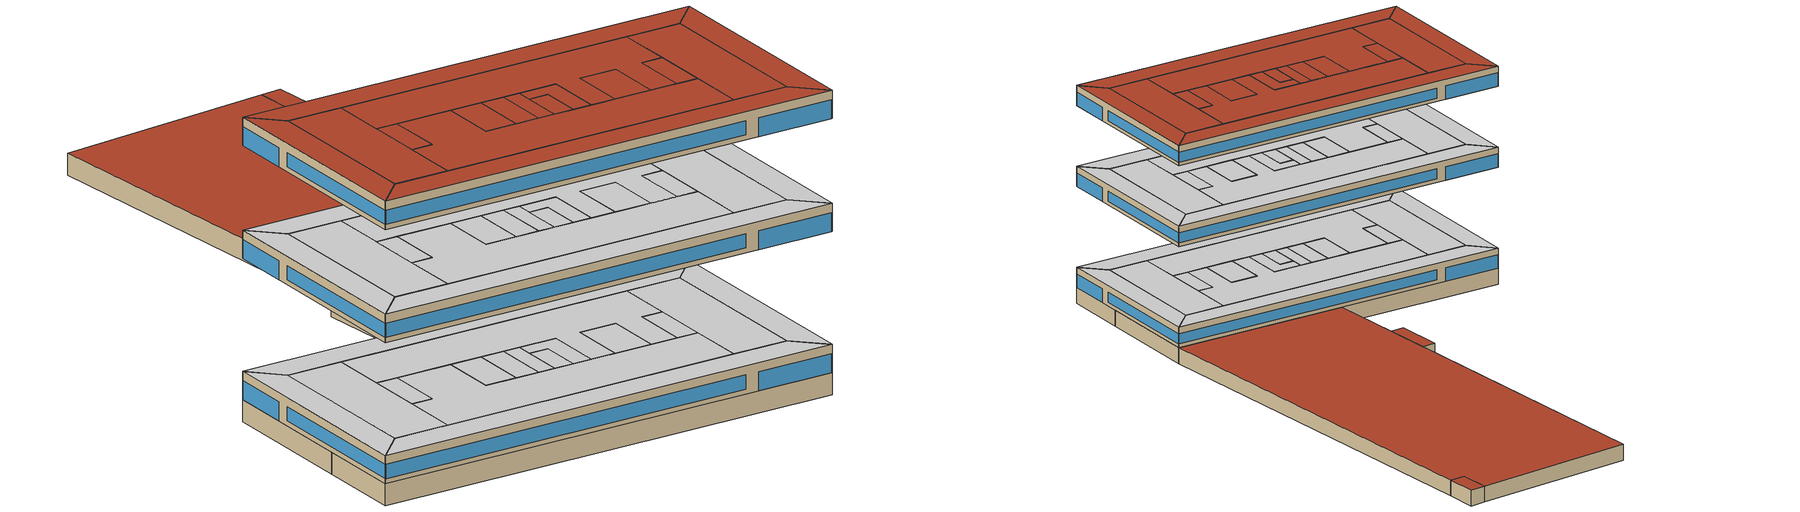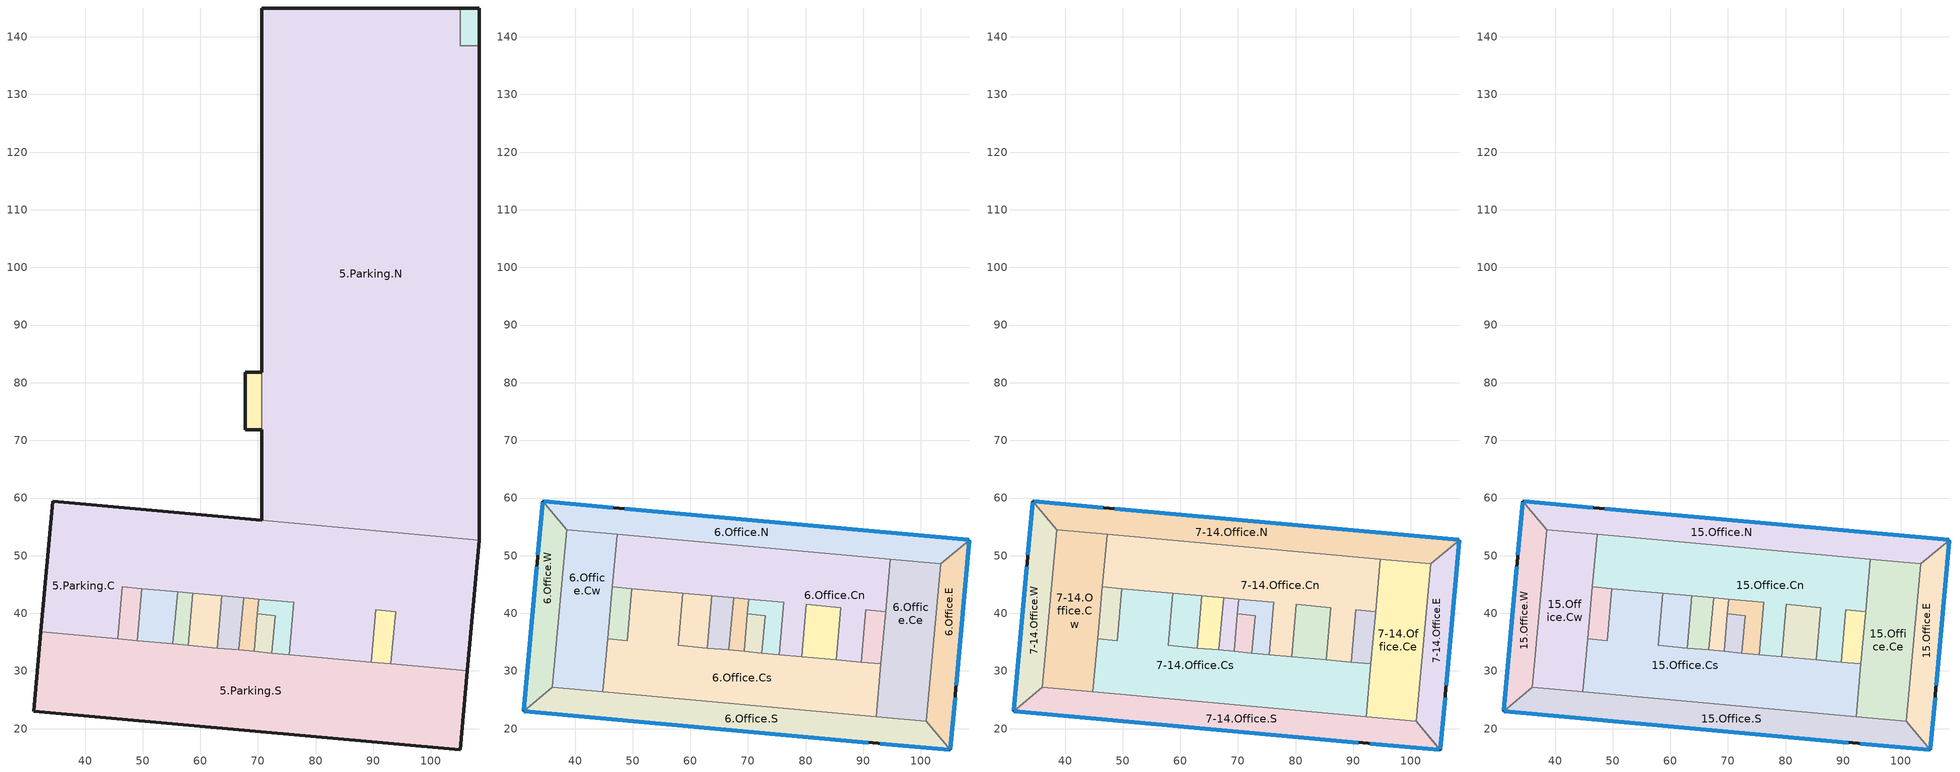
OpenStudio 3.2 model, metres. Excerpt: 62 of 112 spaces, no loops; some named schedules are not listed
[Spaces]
5.Parking.S
 floor adiabatic (Interior Floor): 32.33,36.76 106.35,30.03 105.1,16.29 31.08,23.02 z20.37
 wall outside: 32.33,36.76 31.08,23.02 105.1,16.29 106.35,30.03 z20.37:23.72
 wall to 5.Parking.C: 45.64,35.55 32.33,36.76 / 89.63,31.55 75.39,32.84 / 106.35,30.03 93.05,31.24 z20.37:23.72
 wall to 5.Stairs.SW: 49.06,35.24 45.64,35.55 z20.37:23.72
 wall to 5.Storage.W: 55.22,34.68 49.06,35.24 z20.37:23.72
 wall to 5.Corridor: 57.88,34.44 55.22,34.68 z20.37:23.72
 wall to 5.Ele.W: 62.93,33.98 57.88,34.44 z20.37:23.72
 wall to 5.Storage.E: 66.68,33.64 62.93,33.98 z20.37:23.72
 wall to 5.Ele.E: 69.32,33.4 66.68,33.64 z20.37:23.72
 wall to 5.Stairs.S: 72.41,33.11 69.32,33.4 z20.37:23.72
 wall to 5.Mech: 75.39,32.84 72.41,33.11 z20.37:23.72
 wall to 5.Stairs.SE: 93.05,31.24 89.63,31.55 z20.37:23.72
5.Parking.C
 floor adiabatic (Interior Floor): 34.39,59.44 108.41,52.71 106.35,30.03 93.05,31.24 93.87,40.3 90.46,40.61 89.63,31.55 75.39,32.84 76.21,41.91 46.47,44.61 45.64,35.55 32.33,36.76 z20.37
 wall outside: 70.69,56.14 34.39,59.44 32.33,36.76 / 106.35,30.03 108.41,52.71 z20.37:23.72
 wall to 5.Mech: 70.14,42.46 76.21,41.91 75.39,32.84 z20.37:23.72
 wall to 5.Ele.E: 67.51,42.7 70.14,42.46 z20.37:23.72
 wall to 5.Storage.E: 63.76,43.04 67.51,42.7 z20.37:23.72
 wall to 5.Ele.W: 58.7,43.5 63.76,43.04 z20.37:23.72
 wall to 5.Corridor: 56.05,43.74 58.7,43.5 z20.37:23.72
 wall to 5.Storage.W: 49.88,44.3 56.05,43.74 z20.37:23.72
 wall to 5.Stairs.SW: 45.64,35.55 46.47,44.61 49.88,44.3 z20.37:23.72
 wall to 5.Parking.N: 108.41,52.71 70.69,56.14 z20.37:23.72
 wall to 5.Stairs.SE: 89.63,31.55 90.46,40.61 93.87,40.3 93.05,31.24 z20.37:23.72
5.Stairs.SE
 floor adiabatic (Interior Floor): 90.46,40.61 93.87,40.3 93.05,31.24 89.63,31.55 z20.37
5.Mech
 floor adiabatic (Interior Floor): 70.14,42.46 76.21,41.91 75.39,32.84 72.41,33.11 73,39.61 69.91,39.89 z20.37
 wall to 5.Stairs.S: 69.91,39.89 73,39.61 72.41,33.11 z20.37:23.72
 wall to 5.Ele.E: 70.14,42.46 69.91,39.89 z20.37:23.72
5.Stairs.S
 floor adiabatic (Interior Floor): 69.91,39.89 73,39.61 72.41,33.11 69.32,33.4 z20.37
 wall to 5.Ele.E: 69.91,39.89 69.32,33.4 z20.37:23.72
5.Ele.E
 floor adiabatic (Interior Floor): 67.51,42.7 70.14,42.46 69.32,33.4 66.68,33.64 z20.37
 wall to 5.Storage.E: 67.51,42.7 66.68,33.64 z20.37:23.72
5.Storage.E
 floor adiabatic (Interior Floor): 63.76,43.04 67.51,42.7 66.68,33.64 62.93,33.98 z20.37
 wall to 5.Ele.W: 63.76,43.04 62.93,33.98 z20.37:23.72
5.Ele.W
 floor adiabatic (Interior Floor): 58.7,43.5 63.76,43.04 62.93,33.98 57.88,34.44 z20.37
 wall to 5.Corridor: 58.7,43.5 57.88,34.44 z20.37:23.72
5.Corridor
 floor adiabatic (Interior Floor): 56.05,43.74 58.7,43.5 57.88,34.44 55.22,34.68 z20.37
 wall to 5.Storage.W: 56.05,43.74 55.22,34.68 z20.37:23.72
5.Storage.W
 floor adiabatic (Interior Floor): 49.88,44.3 56.05,43.74 55.22,34.68 49.06,35.24 z20.37
 wall to 5.Stairs.SW: 49.88,44.3 49.06,35.24 z20.37:23.72
5.Stairs.SW
 floor adiabatic (Interior Floor): 46.47,44.61 49.88,44.3 49.06,35.24 45.64,35.55 z20.37
5.Parking.N
 floor adiabatic (Interior Floor): 105.07,145 105.07,138.48 108.41,138.48 108.41,52.71 70.69,56.14 70.69,145 z20.37
 wall outside: 70.69,71.81 70.69,56.14 / 105.07,145 70.69,145 70.69,81.86 / 108.41,52.71 108.41,138.48 z20.37:23.72
 wall to 5.Stairs.NW: 70.69,81.86 70.69,71.81 z20.37:23.72
 wall to 5.Stairs.N: 108.41,138.48 105.07,138.48 105.07,145 z20.37:23.72
 roof outside: 108.41,52.71 108.41,138.48 105.07,138.48 105.07,145 70.69,145 70.69,56.14 z23.72
5.Stairs.NW
 floor adiabatic (Interior Floor): 70.69,81.86 70.69,71.81 67.78,71.81 67.78,81.86 z20.37
 wall outside: 70.69,81.86 67.78,81.86 67.78,71.81 70.69,71.81 z20.37:23.72
 roof outside: 70.69,71.81 70.69,81.86 67.78,81.86 67.78,71.81 z23.72
5.Stairs.N
 floor adiabatic (Interior Floor): 108.41,145 108.41,138.48 105.07,138.48 105.07,145 z20.37
 wall outside: 108.41,138.48 108.41,145 105.07,145 z20.37:23.72
 roof outside: 108.41,138.48 108.41,145 105.07,145 105.07,138.48 z23.72
6.Office.S
 floor to 5.Parking.S: 36.05,27.16 100.96,21.26 105.1,16.29 31.08,23.02 z23.72
 wall outside: 31.08,23.02 105.1,16.29 z23.72:27.99
 wall to 6.Office.W: 36.05,27.16 31.08,23.02 z23.72:27.99
 wall to 6.Office.Cw: 44.81,26.36 36.05,27.16 z23.72:27.99
 wall to 6.Office.Cs: 92.21,22.05 44.81,26.36 z23.72:27.99
 wall to 6.Office.Ce: 100.96,21.26 92.21,22.05 z23.72:27.99
 wall to 6.Office.E: 105.1,16.29 100.96,21.26 z23.72:27.99
 window (VE 1-42 Glass): 92.96,17.39 104.95,16.3 z23.75:26.62
 window: 31.23,23.01 90.83,17.59 z24.49:26.62
 ceiling adiabatic (Interior Ceiling): 105.1,16.29 100.96,21.26 36.05,27.16 31.08,23.02 z27.99
6.Office.E
 floor to 5.Parking.C: 108.41,52.71 106.35,30.03 101.8,30.44 103.44,48.57 z23.72
 floor to 5.Parking.S: 101.8,30.44 106.35,30.03 105.1,16.29 100.96,21.26 z23.72
 wall outside: 105.1,16.29 108.41,52.71 z23.72:27.99
 wall to 6.Office.Ce: 103.44,48.57 100.96,21.26 z23.72:27.99
 wall to 6.Office.N: 108.41,52.71 103.44,48.57 z23.72:27.99
 window: 106.12,27.52 108.4,52.55 z24.49:26.62
 window (VE 1-42 Glass): 105.11,16.44 105.93,25.39 z23.75:26.62
 ceiling adiabatic (Interior Ceiling): 105.1,16.29 108.41,52.71 103.44,48.57 100.96,21.26 z27.99
6.Office.Ce
 floor to 5.Parking.C: 94.7,49.36 103.44,48.57 101.8,30.44 93.05,31.24 z23.72
 floor to 5.Parking.S: 93.05,31.24 101.8,30.44 100.96,21.26 92.21,22.05 z23.72
 wall to 6.Office.Cs: 93.05,31.24 92.21,22.05 z23.72:27.99
 wall to 6.Stairs.E: 93.87,40.3 93.05,31.24 z23.72:27.99
 wall to 6.Office.Cn: 94.7,49.36 93.87,40.3 z23.72:27.99
 wall to 6.Office.N: 103.44,48.57 94.7,49.36 z23.72:27.99
 ceiling adiabatic (Interior Ceiling): 100.96,21.26 103.44,48.57 94.7,49.36 92.21,22.05 z27.99
6.Office.Cs
 floor to 5.Parking.S: 45.64,35.55 93.05,31.24 92.21,22.05 44.81,26.36 z23.72
 floor to 5.Corridor: 56.05,43.74 58.7,43.5 57.88,34.44 55.22,34.68 z23.72
 floor to 5.Storage.W: 49.88,44.3 56.05,43.74 55.22,34.68 49.06,35.24 z23.72
 wall to 6.Ele.W: 62.93,33.98 57.88,34.44 58.7,43.5 z23.72:27.99
 wall to 6.Corridor: 66.68,33.64 62.93,33.98 z23.72:27.99
 wall to 6.Ele.E: 69.32,33.4 66.68,33.64 z23.72:27.99
 wall to 6.Stairs.C: 72.41,33.11 69.32,33.4 z23.72:27.99
 wall to 6.Mech: 75.39,32.84 72.41,33.11 z23.72:27.99
 wall to 6.Office.Cn: 79.33,32.49 75.39,32.84 / 89.63,31.55 85.31,31.94 / 58.7,43.5 49.88,44.3 z23.72:27.99
 wall to 6.Restrooms: 85.31,31.94 79.33,32.49 z23.72:27.99
 wall to 6.Stairs.E: 93.05,31.24 89.63,31.55 z23.72:27.99
 wall to 6.Office.Cw: 45.64,35.55 44.81,26.36 z23.72:27.99
 wall to 6.Stairs.W: 49.88,44.3 49.06,35.24 45.64,35.55 z23.72:27.99
 ceiling adiabatic (Interior Ceiling): 92.21,22.05 93.05,31.24 57.88,34.44 58.7,43.5 49.88,44.3 49.06,35.24 45.64,35.55 44.81,26.36 z27.99
6.Office.W
 floor to 5.Parking.C: 34.39,59.44 38.53,54.47 36.89,36.35 32.33,36.76 z23.72
 floor to 5.Parking.S: 32.33,36.76 36.89,36.35 36.05,27.16 31.08,23.02 z23.72
 wall outside: 34.39,59.44 31.08,23.02 z23.72:27.99
 wall to 6.Office.N: 38.53,54.47 34.39,59.44 z23.72:27.99
 wall to 6.Office.Cw: 36.05,27.16 38.53,54.47 z23.72:27.99
 window (VE 1-42 Glass): 34.38,59.29 33.55,50.18 z23.75:26.62
 window: 33.36,48.06 31.1,23.17 z24.49:26.62
 ceiling adiabatic (Interior Ceiling): 31.08,23.02 36.05,27.16 38.53,54.47 34.39,59.44 z27.99
6.Office.Cw
 floor to 5.Parking.C: 38.53,54.47 47.29,53.67 45.64,35.55 36.89,36.35 z23.72
 floor to 5.Parking.S: 36.89,36.35 45.64,35.55 44.81,26.36 36.05,27.16 z23.72
 wall to 6.Office.N: 47.29,53.67 38.53,54.47 z23.72:27.99
 wall to 6.Office.Cn: 46.47,44.61 47.29,53.67 z23.72:27.99
 wall to 6.Stairs.W: 45.64,35.55 46.47,44.61 z23.72:27.99
 ceiling adiabatic (Interior Ceiling): 44.81,26.36 47.29,53.67 38.53,54.47 36.05,27.16 z27.99
6.Stairs.E
 floor to 5.Stairs.SE: 90.46,40.61 93.87,40.3 93.05,31.24 89.63,31.55 z23.72
 wall to 6.Office.Cn: 93.87,40.3 90.46,40.61 89.63,31.55 z23.72:27.99
 ceiling adiabatic (Interior Ceiling): 93.05,31.24 93.87,40.3 90.46,40.61 89.63,31.55 z27.99
6.Office.Cn
 floor to 5.Parking.C: 47.29,53.67 94.7,49.36 93.87,40.3 80.15,41.55 79.33,32.49 75.39,32.84 76.21,41.91 46.47,44.61 z23.72; 86.14,41 90.46,40.61 89.63,31.55 85.31,31.94 z23.72
 wall to 6.Ele.W: 58.7,43.5 63.76,43.04 z23.72:27.99
 wall to 6.Stairs.W: 46.47,44.61 49.88,44.3 z23.72:27.99
 wall to 6.Office.N: 94.7,49.36 47.29,53.67 z23.72:27.99
 wall to 6.Restrooms: 79.33,32.49 80.15,41.55 86.14,41 85.31,31.94 z23.72:27.99
 wall to 6.Mech: 70.14,42.46 76.21,41.91 75.39,32.84 z23.72:27.99
 wall to 6.Ele.E: 67.51,42.7 70.14,42.46 z23.72:27.99
 wall to 6.Corridor: 63.76,43.04 67.51,42.7 z23.72:27.99
 ceiling adiabatic (Interior Ceiling): 89.63,31.55 90.46,40.61 93.87,40.3 94.7,49.36 47.29,53.67 46.47,44.61 76.21,41.91 75.39,32.84 79.33,32.49 80.15,41.55 86.14,41 85.31,31.94 z27.99
6.Restrooms
 floor to 5.Parking.C: 80.15,41.55 86.14,41 85.31,31.94 79.33,32.49 z23.72
 ceiling adiabatic (Interior Ceiling): 85.31,31.94 86.14,41 80.15,41.55 79.33,32.49 z27.99
6.Mech
 floor to 5.Mech: 70.14,42.46 76.21,41.91 75.39,32.84 72.41,33.11 73,39.61 69.91,39.89 z23.72
 wall to 6.Stairs.C: 69.91,39.89 73,39.61 72.41,33.11 z23.72:27.99
 wall to 6.Ele.E: 70.14,42.46 69.91,39.89 z23.72:27.99
 ceiling adiabatic (Interior Ceiling): 75.39,32.84 76.21,41.91 70.14,42.46 69.91,39.89 73,39.61 72.41,33.11 z27.99
6.Stairs.C
 floor to 5.Stairs.S: 69.91,39.89 73,39.61 72.41,33.11 69.32,33.4 z23.72
 wall to 6.Ele.E: 69.91,39.89 69.32,33.4 z23.72:27.99
 ceiling adiabatic (Interior Ceiling): 72.41,33.11 73,39.61 69.91,39.89 69.32,33.4 z27.99
6.Ele.E
 floor to 5.Ele.E: 67.51,42.7 70.14,42.46 69.32,33.4 66.68,33.64 z23.72
 wall to 6.Corridor: 67.51,42.7 66.68,33.64 z23.72:27.99
 ceiling adiabatic (Interior Ceiling): 69.32,33.4 70.14,42.46 67.51,42.7 66.68,33.64 z27.99
6.Corridor
 floor to 5.Storage.E: 63.76,43.04 67.51,42.7 66.68,33.64 62.93,33.98 z23.72
 wall to 6.Ele.W: 63.76,43.04 62.93,33.98 z23.72:27.99
 ceiling adiabatic (Interior Ceiling): 66.68,33.64 67.51,42.7 63.76,43.04 62.93,33.98 z27.99
6.Ele.W
 floor to 5.Ele.W: 58.7,43.5 63.76,43.04 62.93,33.98 57.88,34.44 z23.72
 ceiling adiabatic (Interior Ceiling): 62.93,33.98 63.76,43.04 58.7,43.5 57.88,34.44 z27.99
6.Stairs.W
 floor to 5.Stairs.SW: 46.47,44.61 49.88,44.3 49.06,35.24 45.64,35.55 z23.72
 ceiling adiabatic (Interior Ceiling): 49.06,35.24 49.88,44.3 46.47,44.61 45.64,35.55 z27.99
6.Office.N
 floor to 5.Parking.C: 34.39,59.44 108.41,52.71 103.44,48.57 38.53,54.47 z23.72
 wall outside: 108.41,52.71 34.39,59.44 z23.72:27.99
 window: 108.26,52.72 48.66,58.14 z24.49:26.62
 window (VE 1-42 Glass): 46.54,58.33 34.55,59.42 z23.75:26.62
 ceiling adiabatic (Interior Ceiling): 103.44,48.57 108.41,52.71 34.39,59.44 38.53,54.47 z27.99
7-14.Office.S
 floor adiabatic (Interior Floor): 36.05,27.16 100.96,21.26 105.1,16.29 31.08,23.02 z45.06
 wall outside: 31.08,23.02 105.1,16.29 z45.06:49.33
 wall to 7-14.Office.W: 36.05,27.16 31.08,23.02 z45.06:49.33
 wall to 7-14.Office.Cw: 44.81,26.36 36.05,27.16 z45.06:49.33
 wall to 7-14.Office.Cs: 92.21,22.05 44.81,26.36 z45.06:49.33
 wall to 7-14.Office.Ce: 100.96,21.26 92.21,22.05 z45.06:49.33
 wall to 7-14.Office.E: 105.1,16.29 100.96,21.26 z45.06:49.33
 window (VE 1-42 Glass): 92.96,17.39 104.95,16.3 z45.09:47.96
 window: 31.23,23.01 90.83,17.59 z45.82:47.96
 ceiling adiabatic (Interior Ceiling): 105.1,16.29 100.96,21.26 36.05,27.16 31.08,23.02 z49.33
7-14.Office.E
 floor adiabatic (Interior Floor): 108.41,52.71 105.1,16.29 100.96,21.26 103.44,48.57 z45.06
 wall outside: 105.1,16.29 108.41,52.71 z45.06:49.33
 wall to 7-14.Office.Ce: 103.44,48.57 100.96,21.26 z45.06:49.33
 wall to 7-14.Office.N: 108.41,52.71 103.44,48.57 z45.06:49.33
 window: 106.12,27.52 108.4,52.55 z45.82:47.96
 window (VE 1-42 Glass): 105.11,16.44 105.93,25.39 z45.09:47.96
 ceiling adiabatic (Interior Ceiling): 105.1,16.29 108.41,52.71 103.44,48.57 100.96,21.26 z49.33
7-14.Office.Ce
 floor adiabatic (Interior Floor): 94.7,49.36 103.44,48.57 100.96,21.26 92.21,22.05 z45.06
 wall to 7-14.Office.Cs: 93.05,31.24 92.21,22.05 z45.06:49.33
 wall to 7-14.Stairs.E: 93.87,40.3 93.05,31.24 z45.06:49.33
 wall to 7-14.Office.Cn: 94.7,49.36 93.87,40.3 z45.06:49.33
 wall to 7-14.Office.N: 103.44,48.57 94.7,49.36 z45.06:49.33
 ceiling adiabatic (Interior Ceiling): 100.96,21.26 103.44,48.57 94.7,49.36 92.21,22.05 z49.33
7-14.Office.Cs
 floor adiabatic (Interior Floor): 49.88,44.3 58.7,43.5 57.88,34.44 93.05,31.24 92.21,22.05 44.81,26.36 45.64,35.55 49.06,35.24 z45.06
 wall to 7-14.Ele.W: 62.93,33.98 57.88,34.44 58.7,43.5 z45.06:49.33
 wall to 7-14.Corridor: 66.68,33.64 62.93,33.98 z45.06:49.33
 wall to 7-14.Ele.E: 69.32,33.4 66.68,33.64 z45.06:49.33
 wall to 7-14.Stairs.C: 72.41,33.11 69.32,33.4 z45.06:49.33
 wall to 7-14.Mech: 75.39,32.84 72.41,33.11 z45.06:49.33
 wall to 7-14.Office.Cn: 79.33,32.49 75.39,32.84 / 89.63,31.55 85.31,31.94 / 58.7,43.5 49.88,44.3 z45.06:49.33
 wall to 7-14.Restrooms: 85.31,31.94 79.33,32.49 z45.06:49.33
 wall to 7-14.Stairs.E: 93.05,31.24 89.63,31.55 z45.06:49.33
 wall to 7-14.Office.Cw: 45.64,35.55 44.81,26.36 z45.06:49.33
 wall to 7-14.Stairs.W: 49.88,44.3 49.06,35.24 45.64,35.55 z45.06:49.33
 ceiling adiabatic (Interior Ceiling): 92.21,22.05 93.05,31.24 57.88,34.44 58.7,43.5 49.88,44.3 49.06,35.24 45.64,35.55 44.81,26.36 z49.33
7-14.Office.W
 floor adiabatic (Interior Floor): 34.39,59.44 38.53,54.47 36.05,27.16 31.08,23.02 z45.06
 wall outside: 34.39,59.44 31.08,23.02 z45.06:49.33
 wall to 7-14.Office.N: 38.53,54.47 34.39,59.44 z45.06:49.33
 wall to 7-14.Office.Cw: 36.05,27.16 38.53,54.47 z45.06:49.33
 window (VE 1-42 Glass): 34.38,59.29 33.55,50.18 z45.09:47.96
 window: 33.36,48.06 31.1,23.17 z45.82:47.96
 ceiling adiabatic (Interior Ceiling): 31.08,23.02 36.05,27.16 38.53,54.47 34.39,59.44 z49.33
7-14.Office.Cw
 floor adiabatic (Interior Floor): 38.53,54.47 47.29,53.67 44.81,26.36 36.05,27.16 z45.06
 wall to 7-14.Office.N: 47.29,53.67 38.53,54.47 z45.06:49.33
 wall to 7-14.Office.Cn: 46.47,44.61 47.29,53.67 z45.06:49.33
 wall to 7-14.Stairs.W: 45.64,35.55 46.47,44.61 z45.06:49.33
 ceiling adiabatic (Interior Ceiling): 44.81,26.36 47.29,53.67 38.53,54.47 36.05,27.16 z49.33
7-14.Stairs.E
 floor adiabatic (Interior Floor): 90.46,40.61 93.87,40.3 93.05,31.24 89.63,31.55 z45.06
 wall to 7-14.Office.Cn: 93.87,40.3 90.46,40.61 89.63,31.55 z45.06:49.33
 ceiling adiabatic (Interior Ceiling): 93.05,31.24 93.87,40.3 90.46,40.61 89.63,31.55 z49.33
7-14.Office.Cn
 floor adiabatic (Interior Floor): 47.29,53.67 94.7,49.36 93.87,40.3 90.46,40.61 89.63,31.55 85.31,31.94 86.14,41 80.15,41.55 79.33,32.49 75.39,32.84 76.21,41.91 46.47,44.61 z45.06
 wall to 7-14.Ele.W: 58.7,43.5 63.76,43.04 z45.06:49.33
 wall to 7-14.Stairs.W: 46.47,44.61 49.88,44.3 z45.06:49.33
 wall to 7-14.Office.N: 94.7,49.36 47.29,53.67 z45.06:49.33
 wall to 7-14.Restrooms: 79.33,32.49 80.15,41.55 86.14,41 85.31,31.94 z45.06:49.33
 wall to 7-14.Mech: 70.14,42.46 76.21,41.91 75.39,32.84 z45.06:49.33
 wall to 7-14.Ele.E: 67.51,42.7 70.14,42.46 z45.06:49.33
 wall to 7-14.Corridor: 63.76,43.04 67.51,42.7 z45.06:49.33
 ceiling adiabatic (Interior Ceiling): 89.63,31.55 90.46,40.61 93.87,40.3 94.7,49.36 47.29,53.67 46.47,44.61 76.21,41.91 75.39,32.84 79.33,32.49 80.15,41.55 86.14,41 85.31,31.94 z49.33
7-14.Restrooms
 floor adiabatic (Interior Floor): 80.15,41.55 86.14,41 85.31,31.94 79.33,32.49 z45.06
 ceiling adiabatic (Interior Ceiling): 85.31,31.94 86.14,41 80.15,41.55 79.33,32.49 z49.33
7-14.Mech
 floor adiabatic (Interior Floor): 70.14,42.46 76.21,41.91 75.39,32.84 72.41,33.11 73,39.61 69.91,39.89 z45.06
 wall to 7-14.Stairs.C: 69.91,39.89 73,39.61 72.41,33.11 z45.06:49.33
 wall to 7-14.Ele.E: 70.14,42.46 69.91,39.89 z45.06:49.33
 ceiling adiabatic (Interior Ceiling): 75.39,32.84 76.21,41.91 70.14,42.46 69.91,39.89 73,39.61 72.41,33.11 z49.33
7-14.Stairs.C
 floor adiabatic (Interior Floor): 69.91,39.89 73,39.61 72.41,33.11 69.32,33.4 z45.06
 wall to 7-14.Ele.E: 69.91,39.89 69.32,33.4 z45.06:49.33
 ceiling adiabatic (Interior Ceiling): 72.41,33.11 73,39.61 69.91,39.89 69.32,33.4 z49.33
7-14.Ele.E
 floor adiabatic (Interior Floor): 67.51,42.7 70.14,42.46 69.32,33.4 66.68,33.64 z45.06
 wall to 7-14.Corridor: 67.51,42.7 66.68,33.64 z45.06:49.33
 ceiling adiabatic (Interior Ceiling): 69.32,33.4 70.14,42.46 67.51,42.7 66.68,33.64 z49.33
7-14.Corridor
 floor adiabatic (Interior Floor): 63.76,43.04 67.51,42.7 66.68,33.64 62.93,33.98 z45.06
 wall to 7-14.Ele.W: 63.76,43.04 62.93,33.98 z45.06:49.33
 ceiling adiabatic (Interior Ceiling): 66.68,33.64 67.51,42.7 63.76,43.04 62.93,33.98 z49.33
7-14.Ele.W
 floor adiabatic (Interior Floor): 58.7,43.5 63.76,43.04 62.93,33.98 57.88,34.44 z45.06
 ceiling adiabatic (Interior Ceiling): 62.93,33.98 63.76,43.04 58.7,43.5 57.88,34.44 z49.33
7-14.Stairs.W
 floor adiabatic (Interior Floor): 46.47,44.61 49.88,44.3 49.06,35.24 45.64,35.55 z45.06
 ceiling adiabatic (Interior Ceiling): 49.06,35.24 49.88,44.3 46.47,44.61 45.64,35.55 z49.33
7-14.Office.N
 floor adiabatic (Interior Floor): 34.39,59.44 108.41,52.71 103.44,48.57 38.53,54.47 z45.06
 wall outside: 108.41,52.71 34.39,59.44 z45.06:49.33
 window (VE 1-42 Glass): 46.54,58.33 34.55,59.42 z45.09:47.96
 window: 108.26,52.72 48.66,58.14 z45.82:47.96
 ceiling adiabatic (Interior Ceiling): 103.44,48.57 108.41,52.71 34.39,59.44 38.53,54.47 z49.33
15.Office.S
 floor adiabatic (Interior Floor): 36.05,27.16 100.96,21.26 105.1,16.29 31.08,23.02 z62.13
 wall outside: 31.08,23.02 105.1,16.29 z62.13:66.4
 wall to 15.Office.W: 36.05,27.16 31.08,23.02 z62.13:66.4
 wall to 15.Office.Cw: 44.81,26.36 36.05,27.16 z62.13:66.4
 wall to 15.Office.Cs: 92.21,22.05 44.81,26.36 z62.13:66.4
 wall to 15.Office.Ce: 100.96,21.26 92.21,22.05 z62.13:66.4
 wall to 15.Office.E: 105.1,16.29 100.96,21.26 z62.13:66.4
 window (VE 1-42 Glass): 92.96,17.39 104.95,16.3 z62.15:65.02
 window: 31.23,23.01 90.83,17.59 z62.89:65.02
 roof outside: 105.1,16.29 100.96,21.26 36.05,27.16 31.08,23.02 z66.4
15.Office.E
 floor adiabatic (Interior Floor): 108.41,52.71 105.1,16.29 100.96,21.26 103.44,48.57 z62.13
 wall outside: 105.1,16.29 108.41,52.71 z62.13:66.4
 wall to 15.Office.Ce: 103.44,48.57 100.96,21.26 z62.13:66.4
 wall to 15.Office.N: 108.41,52.71 103.44,48.57 z62.13:66.4
 window (VE 1-42 Glass): 105.11,16.44 105.93,25.39 z62.15:65.02
 window: 106.12,27.52 108.4,52.55 z62.89:65.02
 roof outside: 105.1,16.29 108.41,52.71 103.44,48.57 100.96,21.26 z66.4
15.Office.Ce
 floor adiabatic (Interior Floor): 94.7,49.36 103.44,48.57 100.96,21.26 92.21,22.05 z62.13
 wall to 15.Office.Cs: 93.05,31.24 92.21,22.05 z62.13:66.4
 wall to 15.Stairs.E: 93.87,40.3 93.05,31.24 z62.13:66.4
 wall to 15.Office.Cn: 94.7,49.36 93.87,40.3 z62.13:66.4
 wall to 15.Office.N: 103.44,48.57 94.7,49.36 z62.13:66.4
 roof outside: 100.96,21.26 103.44,48.57 94.7,49.36 92.21,22.05 z66.4
15.Office.Cs
 floor adiabatic (Interior Floor): 49.88,44.3 58.7,43.5 57.88,34.44 93.05,31.24 92.21,22.05 44.81,26.36 45.64,35.55 49.06,35.24 z62.13
 wall to 15.Ele.W: 62.93,33.98 57.88,34.44 58.7,43.5 z62.13:66.4
 wall to 15.Corridor: 66.68,33.64 62.93,33.98 z62.13:66.4
 wall to 15.Ele.E: 69.32,33.4 66.68,33.64 z62.13:66.4
 wall to 15.Stairs.S: 72.41,33.11 69.32,33.4 z62.13:66.4
 wall to 15.Mech: 75.39,32.84 72.41,33.11 z62.13:66.4
 wall to 15.Office.Cn: 79.33,32.49 75.39,32.84 / 89.63,31.55 85.31,31.94 / 58.7,43.5 49.88,44.3 z62.13:66.4
 wall to 15.Restrooms: 85.31,31.94 79.33,32.49 z62.13:66.4
 wall to 15.Stairs.E: 93.05,31.24 89.63,31.55 z62.13:66.4
 wall to 15.Office.Cw: 45.64,35.55 44.81,26.36 z62.13:66.4
 wall to 15.Stairs.W: 49.88,44.3 49.06,35.24 45.64,35.55 z62.13:66.4
 roof outside: 92.21,22.05 93.05,31.24 57.88,34.44 58.7,43.5 49.88,44.3 49.06,35.24 45.64,35.55 44.81,26.36 z66.4
15.Office.W
 floor adiabatic (Interior Floor): 34.39,59.44 38.53,54.47 36.05,27.16 31.08,23.02 z62.13
 wall outside: 34.39,59.44 31.08,23.02 z62.13:66.4
 wall to 15.Office.N: 38.53,54.47 34.39,59.44 z62.13:66.4
 wall to 15.Office.Cw: 36.05,27.16 38.53,54.47 z62.13:66.4
 window: 33.36,48.06 31.1,23.17 z62.89:65.02
 window (VE 1-42 Glass): 34.38,59.29 33.55,50.18 z62.15:65.02
 roof outside: 31.08,23.02 36.05,27.16 38.53,54.47 34.39,59.44 z66.4
15.Office.Cw
 floor adiabatic (Interior Floor): 38.53,54.47 47.29,53.67 44.81,26.36 36.05,27.16 z62.13
 wall to 15.Office.N: 47.29,53.67 38.53,54.47 z62.13:66.4
 wall to 15.Office.Cn: 46.47,44.61 47.29,53.67 z62.13:66.4
 wall to 15.Stairs.W: 45.64,35.55 46.47,44.61 z62.13:66.4
 roof outside: 44.81,26.36 47.29,53.67 38.53,54.47 36.05,27.16 z66.4
15.Stairs.E
 floor adiabatic (Interior Floor): 90.46,40.61 93.87,40.3 93.05,31.24 89.63,31.55 z62.13
 wall to 15.Office.Cn: 93.87,40.3 90.46,40.61 89.63,31.55 z62.13:66.4
 roof outside: 93.05,31.24 93.87,40.3 90.46,40.61 89.63,31.55 z66.4
15.Office.Cn
 floor adiabatic (Interior Floor): 47.29,53.67 94.7,49.36 93.87,40.3 90.46,40.61 89.63,31.55 85.31,31.94 86.14,41 80.15,41.55 79.33,32.49 75.39,32.84 76.21,41.91 46.47,44.61 z62.13
 wall to 15.Ele.W: 58.7,43.5 63.76,43.04 z62.13:66.4
 wall to 15.Stairs.W: 46.47,44.61 49.88,44.3 z62.13:66.4
 wall to 15.Office.N: 94.7,49.36 47.29,53.67 z62.13:66.4
 wall to 15.Restrooms: 79.33,32.49 80.15,41.55 86.14,41 85.31,31.94 z62.13:66.4
 wall to 15.Mech: 70.14,42.46 76.21,41.91 75.39,32.84 z62.13:66.4
 wall to 15.Ele.E: 67.51,42.7 70.14,42.46 z62.13:66.4
 wall to 15.Corridor: 63.76,43.04 67.51,42.7 z62.13:66.4
 roof outside: 89.63,31.55 90.46,40.61 93.87,40.3 94.7,49.36 47.29,53.67 46.47,44.61 76.21,41.91 75.39,32.84 79.33,32.49 80.15,41.55 86.14,41 85.31,31.94 z66.4
15.Restrooms
 floor adiabatic (Interior Floor): 80.15,41.55 86.14,41 85.31,31.94 79.33,32.49 z62.13
 roof outside: 85.31,31.94 86.14,41 80.15,41.55 79.33,32.49 z66.4
15.Mech
 floor adiabatic (Interior Floor): 70.14,42.46 76.21,41.91 75.39,32.84 72.41,33.11 73,39.61 69.91,39.89 z62.13
 wall to 15.Stairs.S: 69.91,39.89 73,39.61 72.41,33.11 z62.13:66.4
 wall to 15.Ele.E: 70.14,42.46 69.91,39.89 z62.13:66.4
 roof outside: 75.39,32.84 76.21,41.91 70.14,42.46 69.91,39.89 73,39.61 72.41,33.11 z66.4
15.Stairs.S
 floor adiabatic (Interior Floor): 69.91,39.89 73,39.61 72.41,33.11 69.32,33.4 z62.13
 wall to 15.Ele.E: 69.91,39.89 69.32,33.4 z62.13:66.4
 roof outside: 72.41,33.11 73,39.61 69.91,39.89 69.32,33.4 z66.4
15.Ele.E
 floor adiabatic (Interior Floor): 67.51,42.7 70.14,42.46 69.32,33.4 66.68,33.64 z62.13
 wall to 15.Corridor: 67.51,42.7 66.68,33.64 z62.13:66.4
 roof outside: 69.32,33.4 70.14,42.46 67.51,42.7 66.68,33.64 z66.4
15.Corridor
 floor adiabatic (Interior Floor): 63.76,43.04 67.51,42.7 66.68,33.64 62.93,33.98 z62.13
 wall to 15.Ele.W: 63.76,43.04 62.93,33.98 z62.13:66.4
 roof outside: 66.68,33.64 67.51,42.7 63.76,43.04 62.93,33.98 z66.4
15.Ele.W
 floor adiabatic (Interior Floor): 58.7,43.5 63.76,43.04 62.93,33.98 57.88,34.44 z62.13
 roof outside: 62.93,33.98 63.76,43.04 58.7,43.5 57.88,34.44 z66.4
15.Stairs.W
 floor adiabatic (Interior Floor): 46.47,44.61 49.88,44.3 49.06,35.24 45.64,35.55 z62.13
 roof outside: 49.06,35.24 49.88,44.3 46.47,44.61 45.64,35.55 z66.4
15.Office.N
 floor adiabatic (Interior Floor): 34.39,59.44 108.41,52.71 103.44,48.57 38.53,54.47 z62.13
 wall outside: 108.41,52.71 34.39,59.44 z62.13:66.4
 window (VE 1-42 Glass): 46.54,58.33 34.55,59.42 z62.15:65.02
 window: 108.26,52.72 48.66,58.14 z62.89:65.02
 roof outside: 103.44,48.57 108.41,52.71 34.39,59.44 38.53,54.47 z66.4
[Building]
Building 1: Space Type=Office; Default Construction Set=Proposed Construction Set; Default Schedule Set=Office Schedule Set
[ClimateZones]
Climate Zone Institution Name 1=ASHRAE; Climate Zone Document Name 1=ANSI/ASHRAE Standard 169; Climate Zone Document Year 1=2006; Climate Zone Institution Name 2=CEC; Climate Zone Document Name 2=California Climate Zone Descriptions; Climate Zone Document Year 2=1995
[Site]
Denver Intl Ap: Latitude {deg}=39.83; Longitude {deg}=-104.65; Time Zone {hr}=-7; Elevation {m}=1650
[SizingPeriod:DesignDay] Barometric Pressure {Pa}=83011; Sky Clearness=0; Rain Indicator=0; Snow Indicator=0; Day of Month=21; Daylight Saving Time Indicator=0; Dry-Bulb Temperature Range Modifier Type=DefaultMultipliers
Name | Maximum Dry-Bulb Temperature {C} | Daily Dry-Bulb Temperature Range {deltaC} | Humidity Indicating Conditions at Maximum Dry-Bulb | Wind Speed {m/s} | Wind Direction {deg} | Month | Day Type | Humidity Indicating Type | Solar Model Indicator | ASHRAE Taub | ASHRAE Taud
Denver Intl Ap Ann Clg .4% Condns WB=>MDB | 27.3 | 15.2 | 18.3 | 4.2 | 80 | 7 | SummerDesignDay | Wetbulb | ASHRAETau | 0.424 | 2.012
Denver Intl Ap Ann Htg 99.6% Condns DB | -17.4 | 0 | -17.4 | 3.3 | 160 | 12 | WinterDesignDay | Wetbulb | ASHRAEClearSky
Denver Intl Ap Ann Clg .4% Condns DB=>MWB | 34.6 | 15.2 | 15.7 | 4.2 | 80 | 7 | SummerDesignDay | Wetbulb | ASHRAETau | 0.424 | 2.012
Denver Intl Ap Ann Clg .4% Condns DP=>MDB | 19.9 | 15.2 | 16 | 4.2 | 80 | 7 | SummerDesignDay | Dewpoint | ASHRAETau | 0.424 | 2.012
[Construction]
ExtSlabCarpet 4in ClimateZone 1-8: MAT-CC05 4 HW CONCRETE, CP02 CARPET PAD
Exterior Door: F08 Metal surface, I01 25mm insulation board
Interior Ceiling: M11 100mm lightweight concrete, F05 Ceiling air space resistance, F16 Acoustic tile
Interior Door; Interior Partition: G05 25mm wood
Interior Floor: F16 Acoustic tile, F05 Ceiling air space resistance, M11 100mm lightweight concrete
Interior Wall: G01a 19mm gypsum board, F04 Wall air space resistance, G01a 19mm gypsum board
Interior Window; Interior Window 1; Interior Window 2: Clear 3mm
90.1-2007 Nonres 5B Roof IEAD: Roof Membrane 1, Roof Insulation [14], Metal Decking 1
90.1-2007 Nonres 5B Skylight without Curb: Theoretical Glass [146]
Proposed Walls: MAT-SHEATH 1, Wall Insulation [10]_R-value to: 10.3107345095598 (ft^2*h*R/Btu), 1/2IN Gypsum 1
VE 1-42 Glass: VE 142 Window Material
VE 19-2M Glass: VE 19-2M Window Material
[Material] Thermal Absorptance=0.9
Name | Roughness | Thickness {m} | Conductivity {W/m-K} | Density {kg/m3} | Specific Heat {J/kg-K} | Solar Absorptance | Visible Absorptance
MAT-CC05 4 HW CONCRETE | Rough | 0.1016 | 1.311 | 2240 | 836.8 | 0.7 | 0.7
F08 Metal surface | Smooth | 0.0008 | 45.28 | 7824 | 500 | 0.7 | 0.7
I01 25mm insulation board | MediumRough | 0.0254 | 0.03 | 43 | 1210 | 0.7 | 0.7
M11 100mm lightweight concrete | MediumRough | 0.1016 | 0.53 | 1280 | 840 | 0.7 | 0.7
F16 Acoustic tile | MediumSmooth | 0.0191 | 0.06 | 368 | 590 | 0.7 | 0.7
G05 25mm wood | MediumSmooth | 0.0254 | 0.15 | 608 | 1630 | 0.7 | 0.7
G01a 19mm gypsum board | MediumSmooth | 0.019 | 0.16 | 800 | 1090 | 0.7 | 0.7
1/2IN Gypsum 1 | Smooth | 0.01271 | 0.16 | 784.9 | 830 | 0.92 | 0.92
Roof Insulation [14] | MediumRough | 0.167335 | 0.049 | 265 | 836.8 | 0.7 | 0.7
Roof Membrane 1 | VeryRough | 0.0095 | 0.16 | 1121.29 | 1460 | 0.7 | 0.7
Metal Decking 1 | MediumSmooth | 0.001524 | 45.006 | 7680 | 418.4 | 0.7 | 0.3
Wall Insulation [10]_R-value to: 10.3107345095598 (ft^2*h*R/Btu) | MediumRough | 0.0817121 | 0.045 | 265 | 836.8 | 0.7 | 0.7
[Material:NoMass] Thermal Absorptance=0.9; Solar Absorptance=0.7
Name | Roughness | Thermal Resistance {m2-K/W} | Visible Absorptance
CP02 CARPET PAD | Smooth | 0.1 | 0.8
MAT-SHEATH 1 | Rough | 0.36256 | 0.7
[WindowMaterial:Glazing] Optical Data Type=SpectralAverage; Thickness {m}=0.003; Infrared Transmittance at Normal Incidence=0
Name | Solar Transmittance at Normal Incidence | Front Side Solar Reflectance at Normal Incidence | Back Side Solar Reflectance at Normal Incidence | Visible Transmittance at Normal Incidence | Front Side Visible Reflectance at Normal Incidence | Back Side Visible Reflectance at Normal Incidence | Front Side Infrared Hemispherical Emissivity | Back Side Infrared Hemispherical Emissivity | Conductivity {W/m-K} | Dirt Correction Factor for Solar and Visible Transmittance | Solar Diffusing
Clear 3mm | 0.837 | 0.075 | 0 | 0.898 | 0.081 | 0 | 0.84 | 0.84 | 0.9 | 1 | Yes
Theoretical Glass [146] | 0.481761 | 0.468239 | 0.468239 | 0.621562 | 0.328438 | 0.328438 | 0.9 | 0.9 | 0.03026
[WindowMaterial:SimpleGlazingSystem] Visible Transmittance=0.33
Name | U-Factor {W/m2-K} | Solar Heat Gain Coefficient
VE 142 Window Material | 2.28834 | 0.308
VE 19-2M Window Material | 2.23724 | 0.307
[Material:AirGap]
Name | Thermal Resistance {m2-K/W}
F05 Ceiling air space resistance | 0.18
F04 Wall air space resistance | 0.15
[DefaultSurfaceConstructions]
Name | Floor Construction | Wall Construction | Roof Ceiling Construction
Default Surface Constructions 2 | Interior Floor | Interior Wall | Interior Ceiling
Default Surface Constructions 3 | ExtSlabCarpet 4in ClimateZone 1-8 | ExtSlabCarpet 4in ClimateZone 1-8 | ExtSlabCarpet 4in ClimateZone 1-8
Default Surface Constructions 1 adj ext wall insulation | ExtSlabCarpet 4in ClimateZone 1-8 | Proposed Walls | 90.1-2007 Nonres 5B Roof IEAD
[DefaultSubSurfaceConstructions]
Name | Fixed Window Construction | Operable Window Construction | Door Construction | Skylight Construction | Tubular Daylight Dome Construction | Tubular Daylight Diffuser Construction
Default Sub Surface Constructions 1 | VE 19-2M Glass | VE 19-2M Glass | Exterior Door | 90.1-2007 Nonres 5B Skylight without Curb | Interior Window 2 | Interior Window 1
Default Sub Surface Constructions 2 | Interior Wall | Interior Window | Interior Door
[DefaultConstructionSet]
Proposed Construction Set: Default Exterior Surface Constructions=Default Surface Constructions 1 adj ext wall insulation; Default Interior Surface Constructions=Default Surface Constructions 2; Default Ground Contact Surface Constructions=Default Surface Constructions 3; Default Exterior SubSurface Constructions=Default Sub Surface Constructions 1; Default Interior SubSurface Constructions=Default Sub Surface Constructions 2; Interior Partition Construction=Interior Partition
[SpaceType]
Name | Default Schedule Set | Design Specification Outdoor Air Object | Standards Building Type | Standards Space Type
90.1-2007 - LrgHotel - Mechanical | 90.1-2007 - LrgHotel - Mechanical Schedule Set | 90.1-2007 - LrgHotel - Mechanical Ventilation | LargeHotel | Mechanical
90.1-2007 - LrgHotel - Storage | 90.1-2007 - LrgHotel - Storage Schedule Set | 90.1-2007 - LrgHotel - Storage Ventilation | LargeHotel | Storage
Elevator Space Type |  |  | Office | Corridor
Stairs Space Type | 90.1-2007 - LrgHotel - Corridor Schedule Set | 90.1-2007 - LrgHotel - Corridor Ventilation | Office | Stair
Parking Garage Space Type | 90.1-2007 - LrgHotel - Corridor Schedule Set | 90.1-2007 - LrgHotel - Corridor Ventilation | Office | Storage
Office | Office Schedule Set | 90.1-2007 - LrgHotel - Office Ventilation | Office | OpenOffice
90.1-2007 - LrgHotel - Restroom | 90.1-2007 - LrgHotel - Corridor Schedule Set | 90.1-2007 - LrgHotel - Restroom Ventilation | LargeHotel | Corridor
Office Corridor | Office Schedule Set | 90.1-2007 - LrgHotel - Office Ventilation | Office | Corridor
[DefaultScheduleSet] Infiltration Schedule=LargeHotel Infil Quarter On
Name | Number of People Schedule | People Activity Level Schedule | Lighting Schedule | Electric Equipment Schedule
90.1-2007 - LrgHotel - Corridor Schedule Set | LargeHotel Bldg Occ | LargeHotel Activity | LargeHotel Bldg Light
90.1-2007 - LrgHotel - Mechanical Schedule Set |  |  | LargeHotel Bldg Light | LargeHotel Bldg Equip
90.1-2007 - LrgHotel - Storage Schedule Set | LargeHotel Bldg Occ | LargeHotel Activity | LargeHotel Bldg Light | LargeHotel Bldg Equip
Office Schedule Set | Office Occupancy Sch | LargeHotel Activity | Office Lighting Sch | Office Equipment Sch
[Lights:Definition] Design Level Calculation Method=Watts/Area
Name | Watts per Space Floor Area {W/m2} | Fraction Visible
90.1-2007 - LrgHotel - Corridor Lights Definition | 6.67362
90.1-2007 - LrgHotel - Mechanical Lights Definition | 11.3021
90.1-2007 - LrgHotel - Storage Lights Definition | 6.13543
90.1-2007 - LrgHotel - Parking Garage Lights Definition | 0.387501 | 0
90.1-2007 - LrgHotel - Office Lights Definition | 8.50349
90.1-2007 - LrgHotel - Restroom Lights Definition | 9.79516 | 0
[Lights]
Name | Lights Definition | Space or SpaceType | Schedule
90.1-2007 - LrgHotel - Mechanical Lights | 90.1-2007 - LrgHotel - Mechanical Lights Definition | 90.1-2007 - LrgHotel - Mechanical
90.1-2007 - LrgHotel - Storage Lights | 90.1-2007 - LrgHotel - Storage Lights Definition | 90.1-2007 - LrgHotel - Storage
90.1-2007 - LrgHotel - Corridor Lights 1 | 90.1-2007 - LrgHotel - Corridor Lights Definition | Stairs Space Type
90.1-2007 - LrgHotel - Corridor Lights 2 | 90.1-2007 - LrgHotel - Parking Garage Lights Definition | Parking Garage Space Type | Parking Garage Ltg Sch
90.1-2007 - LrgHotel - Lobby Lights 1 | 90.1-2007 - LrgHotel - Office Lights Definition | Office
90.1-2007 - LrgHotel - Corridor Lights 5 | 90.1-2007 - LrgHotel - Restroom Lights Definition | 90.1-2007 - LrgHotel - Restroom
90.1-2007 - LrgHotel - Lobby Lights 3 | 90.1-2007 - LrgHotel - Corridor Lights Definition | Office Corridor
[DesignSpecification:OutdoorAir] Outdoor Air Method=Sum
Name | Outdoor Air Flow per Floor Area {m3/s-m2} | Outdoor Air Flow per Person {m3/s-person}
90.1-2007 - LrgHotel - Corridor Ventilation | 0.0003048
90.1-2007 - LrgHotel - Mechanical Ventilation; 90.1-2007 - LrgHotel - Storage Ventilation | 0.0006096
90.1-2007 - LrgHotel - Office Ventilation | 0.000381 | 0.00294967
90.1-2007 - LrgHotel - Restroom Ventilation | 0.0003048 | 0
[People:Definition] Number of People Calculation Method=People/Area; Fraction Radiant=0.3
Name | People per Space Floor Area {person/m2}
90.1-2007 - LrgHotel - Corridor People Definition | 0.0107639
90.1-2007 - LrgHotel - Storage People Definition | 0.0215278
90.1-2007 - LrgHotel - Office People Definition | 0.0511286
90.1-2007 - LrgHotel - Restroom People Definition | 0.107639
[People]
Name | People Definition | Space or SpaceType
90.1-2007 - LrgHotel - Storage People | 90.1-2007 - LrgHotel - Storage People Definition | 90.1-2007 - LrgHotel - Storage
90.1-2007 - LrgHotel - Corridor People 1 | 90.1-2007 - LrgHotel - Corridor People Definition | Stairs Space Type
90.1-2007 - LrgHotel - Corridor People 2 | 90.1-2007 - LrgHotel - Corridor People Definition | Parking Garage Space Type
90.1-2007 - LrgHotel - Lobby People 1 | 90.1-2007 - LrgHotel - Office People Definition | Office
90.1-2007 - LrgHotel - Corridor People 5 | 90.1-2007 - LrgHotel - Restroom People Definition | 90.1-2007 - LrgHotel - Restroom
90.1-2007 - LrgHotel - Lobby People 3 | 90.1-2007 - LrgHotel - Corridor People Definition | Office Corridor
[SpaceInfiltration:DesignFlowRate] Design Flow Rate Calculation Method=Flow/ExteriorArea; Flow per Exterior Surface Area {m3/s-m2}=0.000226568
Name | Space or SpaceType
90.1-2007 - LrgHotel - Mechanical Infiltration | 90.1-2007 - LrgHotel - Mechanical
90.1-2007 - LrgHotel - Storage Infiltration | 90.1-2007 - LrgHotel - Storage
90.1-2007 - LrgHotel - Corridor Infiltration 1 | Stairs Space Type
90.1-2007 - LrgHotel - Corridor Infiltration 2 | Parking Garage Space Type
90.1-2007 - LrgHotel - Lobby Infiltration 1 | Office
90.1-2007 - LrgHotel - Corridor Infiltration 5 | 90.1-2007 - LrgHotel - Restroom
90.1-2007 - LrgHotel - Lobby Infiltration 3 | Office Corridor
[ElectricEquipment:Definition] Design Level Calculation Method=Watts/Area
Name | Watts per Space Floor Area {W/m2}
90.1-2007 - LrgHotel - Mechanical Electric Equipment Definition | 2.79862
90.1-2007 - LrgHotel - Storage Electric Equipment Definition | 1.39931
Elevator Load | 36.9202
90.1-2007 - LrgHotel - Office Electric Equipment Definition | 6.8889
[ElectricEquipment]
Name | Electric Equipment Definition | Space or SpaceType | Schedule
90.1-2007 - LrgHotel - Mechanical Electric Equipment | 90.1-2007 - LrgHotel - Mechanical Electric Equipment Definition | 90.1-2007 - LrgHotel - Mechanical
90.1-2007 - LrgHotel - Storage Electric Equipment | 90.1-2007 - LrgHotel - Storage Electric Equipment Definition | 90.1-2007 - LrgHotel - Storage
Electric Equipment 1 | Elevator Load | Elevator Space Type | Elevator Residential Sch
90.1-2007 - LrgHotel - Lobby Electric Equipment 1 | 90.1-2007 - LrgHotel - Office Electric Equipment Definition | Office
[ThermostatSetpoint:DualSetpoint]
Name | Heating Setpoint Temperature Schedule | Cooling Setpoint Temperature Schedule
Unit Heater Thermostat | Unit Heater Htg Sch | Unit Heater Clg Sch
Office Thermostat | Office Htg Sch 1 | Office Clg Sch
[Space]
Name | Building Story | Thermal Zone | Space Type
6.Office.S | 6 Office | 6.Office.S Zone
6.Office.E | 6 Office | 6.Office.E Zone
7-14.Office.S | 7-14 Office | 7-14.Office.S Zone
7-14.Office.E | 7-14 Office | 7-14.Office.E Zone
6.Office.Ce | 6 Office | 6.Office.Ce Zone
7-14.Office.Ce | 7-14 Office | 7-14.Office.Ce Zone
6.Office.Cs | 6 Office | 6.Office.Cs Zone
7-14.Office.Cs | 7-14 Office | 7-14.Office.Cs Zone
6.Office.W | 6 Office | 6.Office.W Zone
7-14.Office.W | 7-14 Office | 7-14.Office.W Zone
6.Office.Cw | 6 Office | 6.Office.Cw Zone
7-14.Office.Cw | 7-14 Office | 7-14.Office.Cw Zone
6.Stairs.E | 6 Office | 6.Stairs.E Zone | Stairs Space Type
7-14.Stairs.E | 7-14 Office | 7-14.Stairs.E Zone | Stairs Space Type
6.Office.Cn | 6 Office | 6.Office.Cn Zone
7-14.Office.Cn | 7-14 Office | 7-14.Office.Cn Zone
6.Restrooms | 6 Office | 6.Restrooms Zone | 90.1-2007 - LrgHotel - Restroom
7-14.Restrooms | 7-14 Office | 7-14.Restrooms Zone | 90.1-2007 - LrgHotel - Restroom
6.Mech | 6 Office | 6.Mech Zone | 90.1-2007 - LrgHotel - Mechanical
7-14.Mech | 7-14 Office | 7-14.Mech Zone | 90.1-2007 - LrgHotel - Mechanical
6.Stairs.C | 6 Office | 6.Stairs.C Zone | Stairs Space Type
7-14.Stairs.C | 7-14 Office | 7-14.Stairs.C Zone | Stairs Space Type
6.Ele.E | 6 Office | 6.Ele.E Zone | Elevator Space Type
7-14.Ele.E | 7-14 Office | 7-14.Ele.E Zone | Elevator Space Type
6.Corridor | 6 Office | 6.Corridor Zone | Office Corridor
7-14.Corridor | 7-14 Office | 7-14.Corridor Zone | Office Corridor
6.Ele.W | 6 Office | 6.Ele.W Zone | Elevator Space Type
7-14.Ele.W | 7-14 Office | 7-14.Ele.W Zone | Elevator Space Type
6.Stairs.W | 6 Office | 6.Stairs.W Zone | Stairs Space Type
7-14.Stairs.W | 7-14 Office | 7-14.Stairs.W Zone | Stairs Space Type
6.Office.N | 6 Office | 6.Office.N Zone
7-14.Office.N | 7-14 Office | 7-14.Office.N Zone
5.Parking.S | 5 Parking | 5.Parking.S Zone | Parking Garage Space Type
5.Parking.C | 5 Parking | 5.Parking.C Zone | Parking Garage Space Type
5.Stairs.SE | 5 Parking | 5.Stairs.SE Zone | Stairs Space Type
5.Mech | 5 Parking | 5.Mech Zone | 90.1-2007 - LrgHotel - Mechanical
5.Stairs.S | 5 Parking | 5.Stairs.S Zone | Stairs Space Type
5.Ele.E | 5 Parking | 5.Ele.E Zone | Elevator Space Type
5.Storage.E | 5 Parking | 5.Storage.E Zone | 90.1-2007 - LrgHotel - Storage
5.Ele.W | 5 Parking | 5.Ele.W Zone | Elevator Space Type
5.Corridor | 5 Parking | 5.Corridor Zone | Office Corridor
5.Storage.W | 5 Parking | 5.Storage.W Zone | 90.1-2007 - LrgHotel - Storage
5.Stairs.SW | 5 Parking | 5.Stairs.SW Zone | Stairs Space Type
5.Parking.N | 5 Parking | 5.Parking.N Zone | Parking Garage Space Type
5.Stairs.NW | 5 Parking | 5.Stairs.NW Zone | Stairs Space Type
5.Stairs.N | 5 Parking | 5.Stairs.N Zone | Stairs Space Type
15.Office.S | 15 Office | 15.Office.S Zone
15.Office.E | 15 Office | 15.Office.E Zone
15.Office.Ce | 15 Office | 15.Office.Ce Zone
15.Office.Cs | 15 Office | 15.Office.Cs Zone
15.Office.W | 15 Office | 15.Office.W Zone
15.Office.Cw | 15 Office | 15.Office.Cw Zone
15.Stairs.E | 15 Office | 15.Stairs.E Zone | Stairs Space Type
15.Office.Cn | 15 Office | 15.Office.Cn Zone
15.Restrooms | 15 Office | 15.Restrooms Zone | 90.1-2007 - LrgHotel - Restroom
15.Mech | 15 Office | 15.Mech Zone | 90.1-2007 - LrgHotel - Mechanical
15.Stairs.S | 15 Office | 15.Stairs.S Zone | Stairs Space Type
15.Ele.E | 15 Office | 15.Ele.E Zone | Elevator Space Type
15.Corridor | 15 Office | 15.Corridor Zone | Office Corridor
15.Ele.W | 15 Office | 15.Ele.W Zone | Elevator Space Type
15.Stairs.W | 15 Office | 15.Stairs.W Zone | Stairs Space Type
15.Office.N | 15 Office | 15.Office.N Zone
[BuildingStory]
Name | Nominal Z Coordinate {m} | Nominal Floor to Floor Height {m}
5 Parking; 6 Office; 7-14 Office; 15 Office
Building Story 1 | 0 | 0.9144
[ThermalZone] Use Ideal Air Loads=No
Name | Thermostat | Multiplier
6.Office.S Zone; 6.Restrooms Zone; 6.Office.Cn Zone; 6.Office.E Zone; 15.Office.S Zone; 15.Office.Cn Zone; 15.Office.Cw Zone; 15.Office.W Zone; 6.Office.Ce Zone; 6.Office.N Zone; 15.Corridor Zone; 15.Office.Ce Zone; 15.Office.N Zone; 15.Office.Cs Zone; 6.Corridor Zone; 6.Office.W Zone; 15.Office.E Zone; 15.Restrooms Zone; 6.Office.Cs Zone; 6.Office.Cw Zone | Office Thermostat
5.Ele.W Zone; 5.Corridor Zone; 15.Ele.W Zone; 15.Mech Zone; 15.Ele.E Zone; 5.Stairs.SE Zone; 5.Storage.W Zone; 6.Ele.E Zone; 5.Storage.E Zone; 6.Mech Zone; 15.Stairs.S Zone; 15.Stairs.E Zone; 5.Stairs.S Zone; 5.Ele.E Zone; 6.Ele.W Zone; 15.Stairs.W Zone; 5.Stairs.NW Zone; 6.Stairs.W Zone; 5.Mech Zone; 5.Stairs.SW Zone; 6.Stairs.C Zone; 6.Stairs.E Zone; 5.Stairs.N Zone | Unit Heater Thermostat
7-14.Stairs.E Zone; 7-14.Ele.W Zone; 7-14.Mech Zone; 7-14.Stairs.W Zone; 7-14.Stairs.C Zone; 7-14.Ele.E Zone | Unit Heater Thermostat | 8
5.Parking.C Zone; 5.Parking.S Zone; 5.Parking.N Zone
7-14.Office.Cn Zone; 7-14.Office.W Zone; 7-14.Office.Cw Zone; 7-14.Corridor Zone; 7-14.Office.Ce Zone; 7-14.Office.Cs Zone; 7-14.Office.E Zone; 7-14.Office.S Zone; 7-14.Restrooms Zone; 7-14.Office.N Zone | Office Thermostat | 8
[Exterior:Lights:Definition]
3523.0 w Exterior Lighting Definition: Design Level {W}=3523
[Exterior:Lights]
3523.0 w Exterior Light: Exterior Lights Definition=3523.0 w Exterior Lighting Definition; Schedule=3523.0 w Exterior Lights Sch; Control Option=AstronomicalClock
[Schedule:Ruleset]
Name | Default Day Schedule | Summer Design Day Schedule | Winter Design Day Schedule
LargeHotel Bldg Light | LargeHotel Bldg Light Default Schedule | LargeHotel Bldg Light Summer Design Day | LargeHotel Bldg Light Winter Design Day
LargeHotel Bldg Occ | LargeHotel Bldg Occ Default Schedule | LargeHotel Bldg Occ Summer Design Day | LargeHotel Bldg Occ Winter Design Day
LargeHotel Activity | LargeHotel Activity Default Schedule | LargeHotel Activity Summer Design Day | LargeHotel Activity Winter Design Day
LargeHotel Infil Quarter On | LargeHotel Infil Quarter On Default Schedule | LargeHotel Infil Quarter On Summer Design Day | LargeHotel Infil Quarter On Winter Design Day
LargeHotel Bldg Equip | LargeHotel Bldg Equip Default Schedule | LargeHotel Bldg Equip Summer Design Day | LargeHotel Bldg Equip Winter Design Day
Unit Heater Htg Sch | Schedule Day 5
Unit Heater Clg Sch | Schedule Day 6
Elevator Residential Sch | Schedule Day 7
Office Equipment Sch | Schedule Day 25
Office Lighting Sch | Schedule Day 27
Office Occupancy Sch | Schedule Day 29
Office Htg Sch 1 | Schedule Day 31
Office Clg Sch | Schedule Day 33
Parking Garage Ltg Sch | Schedule Day 46
[Schedule:Day]
LargeHotel Bldg Light Default Schedule: 1, 0, 0.2, 2, 0, 0.15, 5, 0, 0.1, 6, 0, 0.2, 7, 0, 0.4, 8, 0, 0.5, 10, 0, 0.4, 18, 0, 0.25, 19, 0, 0.6, 20, 0, 0.8, 21, 0, 0.9, 22, 0, 0.8, 23, 0, 0.6, 24, 0, 0.3
LargeHotel Bldg Occ Default Schedule: 6, 0, 0.9, 7, 0, 0.7, 9, 0, 0.4, 15, 0, 0.2, 16, 0, 0.3, 19, 0, 0.5, 21, 0, 0.7, 22, 0, 0.8, 24, 0, 0.9
LargeHotel Bldg Occ Summer Design Day: 24, 0, 1
LargeHotel Bldg Occ Winter Design Day: 24, 0, 0
LargeHotel Activity Default Schedule; LargeHotel Activity Summer Design Day; LargeHotel Activity Winter Design Day: 24, 0, 120
LargeHotel Infil Quarter On Default Schedule; LargeHotel Infil Quarter On Summer Design Day; LargeHotel Infil Quarter On Winter Design Day: 24, 0, 0.25
Schedule Day 5: 24, 0, 10
Schedule Day 6: 24, 0, 93.3333
Schedule Day 25: 8, 0, 0.4, 12, 0, 0.9, 13, 0, 0.8, 17, 0, 0.9, 18, 0, 0.8, 20, 0, 0.6, 22, 0, 0.5, 24, 0, 0.402171
Schedule Day 27: 5, 0, 0.05, 7, 0, 0.1, 8, 0, 0.3, 17, 0, 0.9, 18, 0, 0.7, 20, 0, 0.5, 22, 0, 0.3, 23, 0, 0.1, 24, 0, 0.05
Schedule Day 29: 6, 0, 0, 7, 0, 0.1, 8, 0, 0.2, 12, 0, 0.95, 13, 0, 0.5, 17, 0, 0.95, 18, 0, 0.7, 20, 0, 0.4, 22, 0, 0.1, 24, 0, 0.05
Schedule Day 31: 6, 0, 21.1111, 22, 0, 21.1111, 24, 0, 21.1111
Schedule Day 33: 6, 0, 23.8889, 22, 0, 23.8889, 24, 0, 23.8889
[Schedule:Rule]
Name | Schedule Ruleset | Rule Order | Day Schedule | Apply Sunday | Apply Monday | Apply Tuesday | Apply Wednesday | Apply Thursday | Apply Friday | Apply Saturday | Date Specification Type | Start Month | Start Day | End Month | End Day
LargeHotel Bldg Occ Rule 1 | LargeHotel Bldg Occ | 0 | LargeHotel Bldg Occ Rule 1 Day Schedule | Yes | No | No | No | No | No | No | DateRange | 1 | 1 | 12 | 31
LargeHotel Bldg Occ Rule 2 | LargeHotel Bldg Occ | 1 | LargeHotel Bldg Occ Rule 2 Day Schedule | No | No | No | No | No | No | Yes | DateRange | 1 | 1 | 12 | 31
Schedule Rule 5 | Office Equipment Sch | 0 | Schedule Day 26 | Yes |  |  |  |  |  | Yes
Schedule Rule 6 | Office Lighting Sch | 0 | Schedule Day 28 | Yes |  |  |  |  |  | Yes
Schedule Rule 7 | Office Occupancy Sch | 0 | Schedule Day 30 | Yes |  |  |  |  |  | Yes
Schedule Rule 8 | Office Htg Sch 1 | 0 | Schedule Day 32 | Yes |  |  |  |  |  | Yes
Schedule Rule 9 | Office Clg Sch | 0 | Schedule Day 34 | Yes |  |  |  |  |  | Yes
[Schedule:Constant]
3523.0 w Exterior Lights Sch: Value=1
